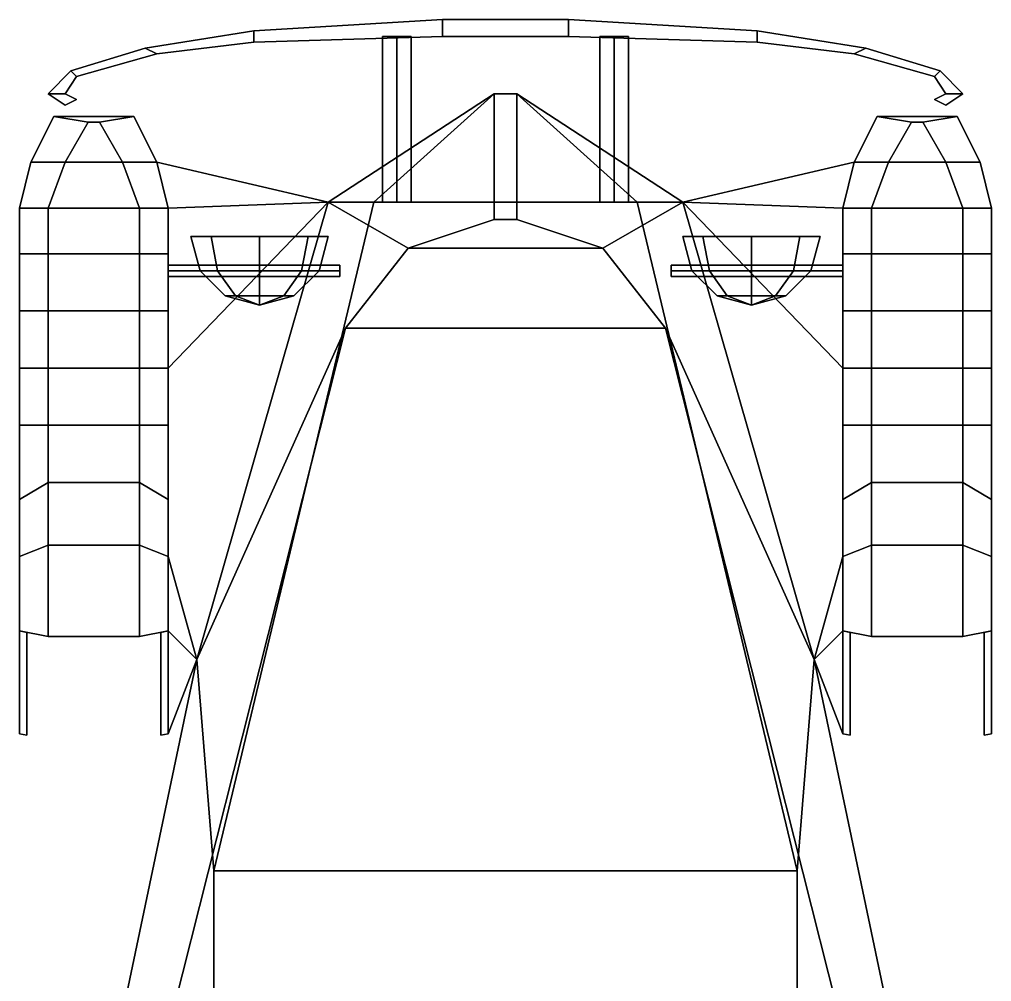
# Model space of a CAD drawing. Extents: x -1.04 to 1.04, y -2.38 to 2.27.
# Drawn here: x -0.85 to 0.85, y 0.587 to 2.27 of the extents above; entities that cross this region are included whole.
import ezdxf

# ---------------------------------------------------------------- set-up
doc = ezdxf.new("R2010")
doc.units = 0
doc.layers.get('0').update_dxf_attribs({"linetype": 'CONTINUOUS'})
doc.layers.add('MUDGUARDS', color=6, linetype='CONTINUOUS')

msp = doc.modelspace()

# ---------------------------------------------------------------- linework, layer by layer
for points in [[(-0.44, 2.25, 0.62), (-0.11, 2.27, 0.62), (-0.11, 2.27, 0.52), (-0.44, 2.25, 0.52)], [(-0.11, 2.27, 0.52), (-0.11, 2.24, 0.52), (-0.44, 2.23, 0.52), (-0.44, 2.25, 0.52)], [(-0.44, 2.23, 0.62), (-0.11, 2.24, 0.62), (-0.11, 2.27, 0.62), (-0.44, 2.25, 0.62)], [(0.11, 2.27, 0.52), (-0.11, 2.27, 0.52), (-0.11, 2.27, 0.62), (0.11, 2.27, 0.62)], [(0.11, 2.24, 0.52), (-0.11, 2.24, 0.52), (-0.11, 2.27, 0.52), (0.11, 2.27, 0.52)], [(-0.11, 2.27, 0.62), (-0.11, 2.24, 0.62), (0.11, 2.24, 0.62), (0.11, 2.27, 0.62)], [(0.44, 2.25, 0.52), (0.11, 2.27, 0.52), (0.11, 2.27, 0.62), (0.44, 2.25, 0.62)], [(0.44, 2.23, 0.52), (0.11, 2.24, 0.52), (0.11, 2.27, 0.52), (0.44, 2.25, 0.52)], [(0.11, 2.27, 0.62), (0.11, 2.24, 0.62), (0.44, 2.23, 0.62), (0.44, 2.25, 0.62)], [(-0.63, 2.22, 0.62), (-0.44, 2.25, 0.62), (-0.44, 2.25, 0.52), (-0.63, 2.22, 0.52)], [(-0.44, 2.25, 0.52), (-0.44, 2.23, 0.52), (-0.61, 2.21, 0.52), (-0.63, 2.22, 0.52)], [(-0.61, 2.21, 0.62), (-0.44, 2.23, 0.62), (-0.44, 2.25, 0.62), (-0.63, 2.22, 0.62)], [(0.63, 2.22, 0.52), (0.44, 2.25, 0.52), (0.44, 2.25, 0.62), (0.63, 2.22, 0.62)], [(0.61, 2.21, 0.52), (0.44, 2.23, 0.52), (0.44, 2.25, 0.52), (0.63, 2.22, 0.52)], [(0.44, 2.25, 0.62), (0.44, 2.23, 0.62), (0.61, 2.21, 0.62), (0.63, 2.22, 0.62)], [(-0.61, 2.21, 0.52), (-0.44, 2.23, 0.52), (-0.44, 2.23, 0.62), (-0.61, 2.21, 0.62)], [(-0.44, 2.23, 0.52), (-0.11, 2.24, 0.52), (-0.11, 2.24, 0.62), (-0.44, 2.23, 0.62)], [(-0.215, 2.24, 0.56), (-0.19, 2.24, 0.535), (-0.19, 1.95, 0.535), (-0.215, 1.95, 0.56)], [(-0.19, 2.24, 0.585), (-0.215, 2.24, 0.56), (-0.215, 1.95, 0.56), (-0.19, 1.95, 0.585)], [(-0.19, 2.24, 0.535), (-0.165, 2.24, 0.56), (-0.165, 1.95, 0.56), (-0.19, 1.95, 0.535)], [(-0.165, 2.24, 0.56), (-0.19, 2.24, 0.585), (-0.19, 1.95, 0.585), (-0.165, 1.95, 0.56)], [(0.11, 2.24, 0.62), (-0.11, 2.24, 0.62), (-0.11, 2.24, 0.52), (0.11, 2.24, 0.52)], [(0.44, 2.23, 0.62), (0.11, 2.24, 0.62), (0.11, 2.24, 0.52), (0.44, 2.23, 0.52)], [(0.165, 2.24, 0.56), (0.19, 2.24, 0.535), (0.19, 1.95, 0.535), (0.165, 1.95, 0.56)], [(0.19, 2.24, 0.585), (0.165, 2.24, 0.56), (0.165, 1.95, 0.56), (0.19, 1.95, 0.585)], [(0.19, 2.24, 0.535), (0.215, 2.24, 0.56), (0.215, 1.95, 0.56), (0.19, 1.95, 0.535)], [(0.215, 2.24, 0.56), (0.19, 2.24, 0.585), (0.19, 1.95, 0.585), (0.215, 1.95, 0.56)], [(0.61, 2.21, 0.62), (0.44, 2.23, 0.62), (0.44, 2.23, 0.52), (0.61, 2.21, 0.52)], [(-0.76, 2.18, 0.62), (-0.63, 2.22, 0.62), (-0.63, 2.22, 0.52), (-0.76, 2.18, 0.52)], [(-0.63, 2.22, 0.52), (-0.61, 2.21, 0.52), (-0.75, 2.17, 0.52), (-0.76, 2.18, 0.52)], [(-0.75, 2.17, 0.62), (-0.61, 2.21, 0.62), (-0.63, 2.22, 0.62), (-0.76, 2.18, 0.62)], [(0.75, 2.17, 0.52), (0.61, 2.21, 0.52), (0.63, 2.22, 0.52), (0.76, 2.18, 0.52)], [(0.63, 2.22, 0.62), (0.61, 2.21, 0.62), (0.75, 2.17, 0.62), (0.76, 2.18, 0.62)], [(0.76, 2.18, 0.52), (0.63, 2.22, 0.52), (0.63, 2.22, 0.62), (0.76, 2.18, 0.62)], [(-0.75, 2.17, 0.52), (-0.61, 2.21, 0.52), (-0.61, 2.21, 0.62), (-0.75, 2.17, 0.62)], [(0.75, 2.17, 0.62), (0.61, 2.21, 0.62), (0.61, 2.21, 0.52), (0.75, 2.17, 0.52)], [(-0.8, 2.14, 0.62), (-0.76, 2.18, 0.62), (-0.76, 2.18, 0.52), (-0.8, 2.14, 0.52)], [(-0.76, 2.18, 0.52), (-0.75, 2.17, 0.52), (-0.77, 2.14, 0.52), (-0.8, 2.14, 0.52)], [(-0.77, 2.14, 0.62), (-0.75, 2.17, 0.62), (-0.76, 2.18, 0.62), (-0.8, 2.14, 0.62)], [(0.77, 2.14, 0.52), (0.75, 2.17, 0.52), (0.76, 2.18, 0.52), (0.8, 2.14, 0.52)], [(0.76, 2.18, 0.62), (0.75, 2.17, 0.62), (0.77, 2.14, 0.62), (0.8, 2.14, 0.62)], [(0.8, 2.14, 0.52), (0.76, 2.18, 0.52), (0.76, 2.18, 0.62), (0.8, 2.14, 0.62)], [(-0.77, 2.14, 0.52), (-0.75, 2.17, 0.52), (-0.75, 2.17, 0.62), (-0.77, 2.14, 0.62)], [(0.77, 2.14, 0.62), (0.75, 2.17, 0.62), (0.75, 2.17, 0.52), (0.77, 2.14, 0.52)], [(-0.77, 2.12, 0.62), (-0.8, 2.14, 0.62), (-0.8, 2.14, 0.52), (-0.77, 2.12, 0.52)], [(-0.8, 2.14, 0.52), (-0.77, 2.14, 0.52), (-0.75, 2.13, 0.52), (-0.77, 2.12, 0.52)], [(-0.75, 2.13, 0.62), (-0.77, 2.14, 0.62), (-0.8, 2.14, 0.62), (-0.77, 2.12, 0.62)], [(-0.75, 2.13, 0.52), (-0.77, 2.14, 0.52), (-0.77, 2.14, 0.62), (-0.75, 2.13, 0.62)], [(-0.77, 2.12, 0.52), (-0.75, 2.13, 0.52), (-0.75, 2.13, 0.62), (-0.77, 2.12, 0.62)], [(-0.02, 1.92, 1.31), (-0.02, 2.14, 0.65), (-0.31, 1.95, 0.65), (-0.17, 1.87, 1.33)], [(-0.02, 2.14, 0.65), (-0.23, 1.95, 0.42), (-0.23, 1.95, 0.42), (-0.31, 1.95, 0.65)], [(0.02, 2.14, 0.65), (0.23, 1.95, 0.42), (-0.23, 1.95, 0.42), (-0.02, 2.14, 0.65)], [(0.02, 1.92, 1.31), (0.02, 2.14, 0.65), (-0.02, 2.14, 0.65), (-0.02, 1.92, 1.31)], [(0.31, 1.95, 0.65), (0.02, 2.14, 0.65), (0.02, 1.92, 1.31), (0.17, 1.87, 1.33)], [(0.23, 1.95, 0.42), (0.23, 1.95, 0.42), (0.02, 2.14, 0.65), (0.31, 1.95, 0.65)], [(0.75, 2.13, 0.62), (0.77, 2.14, 0.62), (0.77, 2.14, 0.52), (0.75, 2.13, 0.52)], [(0.75, 2.13, 0.52), (0.77, 2.14, 0.52), (0.8, 2.14, 0.52), (0.77, 2.12, 0.52)], [(0.8, 2.14, 0.62), (0.77, 2.14, 0.62), (0.75, 2.13, 0.62), (0.77, 2.12, 0.62)], [(0.77, 2.12, 0.62), (0.75, 2.13, 0.62), (0.75, 2.13, 0.52), (0.77, 2.12, 0.52)], [(0.77, 2.12, 0.52), (0.8, 2.14, 0.52), (0.8, 2.14, 0.62), (0.77, 2.12, 0.62)], [(-0.17, 1.87, 1.33), (-0.31, 1.95, 0.65), (-0.54, 1.15, 0.65), (-0.28, 1.73, 1.34)], [(-0.23, 1.95, 0.42), (-0.51, 0.78, 0.42), (-0.54, 1.15, 0.65), (-0.31, 1.95, 0.65)], [(0.23, 1.95, 0.42), (0.51, 0.78, 0.42), (-0.51, 0.78, 0.42), (-0.23, 1.95, 0.42)], [(0.54, 1.15, 0.65), (0.31, 1.95, 0.65), (0.17, 1.87, 1.33), (0.28, 1.73, 1.34)], [(0.31, 1.95, 0.65), (0.54, 1.15, 0.65), (0.51, 0.78, 0.42), (0.23, 1.95, 0.42)], [(0.17, 1.87, 1.33), (0.02, 1.92, 1.31), (-0.02, 1.92, 1.31), (-0.17, 1.87, 1.33)], [(-0.3451, 1.89, 1.1949), (-0.31, 1.89, 1.11), (-0.5149, 1.89, 1.0251), (-0.55, 1.89, 1.11)], [(-0.43, 1.89, 1.23), (-0.3451, 1.89, 1.1949), (-0.55, 1.89, 1.11), (-0.5149, 1.89, 1.1949)], [(-0.5035, 1.83, 1.1835), (-0.5149, 1.89, 1.1949), (-0.55, 1.89, 1.11), (-0.5339, 1.83, 1.11)], [(-0.5339, 1.83, 1.11), (-0.55, 1.89, 1.11), (-0.5149, 1.89, 1.0251), (-0.5035, 1.83, 1.0365)], [(-0.31, 1.89, 1.11), (-0.3451, 1.89, 1.0251), (-0.43, 1.89, 0.99), (-0.5149, 1.89, 1.0251)], [(-0.5035, 1.83, 1.0365), (-0.5149, 1.89, 1.0251), (-0.43, 1.89, 0.99), (-0.43, 1.83, 1.0061)], [(-0.43, 1.83, 1.2139), (-0.43, 1.89, 1.23), (-0.5149, 1.89, 1.1949), (-0.5035, 1.83, 1.1835)], [(-0.43, 1.83, 1.0061), (-0.43, 1.89, 0.99), (-0.3451, 1.89, 1.0251), (-0.3565, 1.83, 1.0365)], [(-0.3565, 1.83, 1.1835), (-0.3451, 1.89, 1.1949), (-0.43, 1.89, 1.23), (-0.43, 1.83, 1.2139)], [(-0.3261, 1.83, 1.11), (-0.31, 1.89, 1.11), (-0.3451, 1.89, 1.1949), (-0.3565, 1.83, 1.1835)], [(-0.3565, 1.83, 1.0365), (-0.3451, 1.89, 1.0251), (-0.31, 1.89, 1.11), (-0.3261, 1.83, 1.11)], [(0.3261, 1.83, 1.11), (0.31, 1.89, 1.11), (0.3451, 1.89, 1.0251), (0.3565, 1.83, 1.0365)], [(0.3565, 1.83, 1.1835), (0.3451, 1.89, 1.1949), (0.31, 1.89, 1.11), (0.3261, 1.83, 1.11)], [(0.43, 1.89, 1.23), (0.5149, 1.89, 1.1949), (0.31, 1.89, 1.11), (0.3451, 1.89, 1.1949)], [(0.5149, 1.89, 1.1949), (0.55, 1.89, 1.11), (0.3451, 1.89, 1.0251), (0.31, 1.89, 1.11)], [(0.3565, 1.83, 1.0365), (0.3451, 1.89, 1.0251), (0.43, 1.89, 0.99), (0.43, 1.83, 1.0061)], [(0.43, 1.83, 1.2139), (0.43, 1.89, 1.23), (0.3451, 1.89, 1.1949), (0.3565, 1.83, 1.1835)], [(0.55, 1.89, 1.11), (0.5149, 1.89, 1.0251), (0.43, 1.89, 0.99), (0.3451, 1.89, 1.0251)], [(0.43, 1.83, 1.0061), (0.43, 1.89, 0.99), (0.5149, 1.89, 1.0251), (0.5035, 1.83, 1.0365)], [(0.5035, 1.83, 1.1835), (0.5149, 1.89, 1.1949), (0.43, 1.89, 1.23), (0.43, 1.83, 1.2139)], [(0.5035, 1.83, 1.0365), (0.5149, 1.89, 1.0251), (0.55, 1.89, 1.11), (0.5339, 1.83, 1.11)], [(0.5339, 1.83, 1.11), (0.55, 1.89, 1.11), (0.5149, 1.89, 1.1949), (0.5035, 1.83, 1.1835)], [(0.28, 1.73, 1.34), (0.17, 1.87, 1.33), (-0.17, 1.87, 1.33), (-0.28, 1.73, 1.34)], [(-0.59, 1.84, 0.91), (-0.59, 1.83, 0.92), (-0.43, 1.83, 1.02), (-0.43, 1.84, 1.01)], [(-0.59, 1.83, 0.9), (-0.59, 1.84, 0.91), (-0.43, 1.84, 1.01), (-0.43, 1.83, 1)], [(-0.29, 1.83, 1.02), (-0.29, 1.84, 1.01), (-0.43, 1.84, 1.01), (-0.43, 1.83, 1.02)], [(-0.29, 1.84, 1.01), (-0.29, 1.83, 1), (-0.43, 1.83, 1), (-0.43, 1.84, 1.01)], [(0.43, 1.83, 1.02), (0.43, 1.84, 1.01), (0.29, 1.84, 1.01), (0.29, 1.83, 1.02)], [(0.43, 1.84, 1.01), (0.43, 1.83, 1), (0.29, 1.83, 1), (0.29, 1.84, 1.01)], [(0.59, 1.83, 0.92), (0.59, 1.84, 0.91), (0.43, 1.84, 1.01), (0.43, 1.83, 1.02)], [(0.59, 1.84, 0.91), (0.59, 1.83, 0.9), (0.43, 1.83, 1), (0.43, 1.84, 1.01)], [(-0.59, 1.83, 0.92), (-0.59, 1.82, 0.91), (-0.43, 1.82, 1.01), (-0.43, 1.83, 1.02)], [(-0.59, 1.82, 0.91), (-0.59, 1.83, 0.9), (-0.43, 1.83, 1), (-0.43, 1.82, 1.01)], [(-0.4724, 1.7861, 1.1524), (-0.5035, 1.83, 1.1835), (-0.5339, 1.83, 1.11), (-0.49, 1.7861, 1.11)], [(-0.49, 1.7861, 1.11), (-0.5339, 1.83, 1.11), (-0.5035, 1.83, 1.0365), (-0.4724, 1.7861, 1.0676)], [(-0.4724, 1.7861, 1.0676), (-0.5035, 1.83, 1.0365), (-0.43, 1.83, 1.0061), (-0.43, 1.7861, 1.05)], [(-0.43, 1.7861, 1.17), (-0.43, 1.83, 1.2139), (-0.5035, 1.83, 1.1835), (-0.4724, 1.7861, 1.1524)], [(-0.43, 1.7861, 1.05), (-0.43, 1.83, 1.0061), (-0.3565, 1.83, 1.0365), (-0.3876, 1.7861, 1.0676)], [(-0.3876, 1.7861, 1.1524), (-0.3565, 1.83, 1.1835), (-0.43, 1.83, 1.2139), (-0.43, 1.7861, 1.17)], [(-0.29, 1.82, 1.01), (-0.29, 1.83, 1.02), (-0.43, 1.83, 1.02), (-0.43, 1.82, 1.01)], [(-0.29, 1.83, 1), (-0.29, 1.82, 1.01), (-0.43, 1.82, 1.01), (-0.43, 1.83, 1)], [(-0.37, 1.7861, 1.11), (-0.3261, 1.83, 1.11), (-0.3565, 1.83, 1.1835), (-0.3876, 1.7861, 1.1524)], [(-0.3876, 1.7861, 1.0676), (-0.3565, 1.83, 1.0365), (-0.3261, 1.83, 1.11), (-0.37, 1.7861, 1.11)], [(0.43, 1.82, 1.01), (0.43, 1.83, 1.02), (0.29, 1.83, 1.02), (0.29, 1.82, 1.01)], [(0.43, 1.83, 1), (0.43, 1.82, 1.01), (0.29, 1.82, 1.01), (0.29, 1.83, 1)], [(0.37, 1.7861, 1.11), (0.3261, 1.83, 1.11), (0.3565, 1.83, 1.0365), (0.3876, 1.7861, 1.0676)], [(0.3876, 1.7861, 1.1524), (0.3565, 1.83, 1.1835), (0.3261, 1.83, 1.11), (0.37, 1.7861, 1.11)], [(0.3876, 1.7861, 1.0676), (0.3565, 1.83, 1.0365), (0.43, 1.83, 1.0061), (0.43, 1.7861, 1.05)], [(0.43, 1.7861, 1.17), (0.43, 1.83, 1.2139), (0.3565, 1.83, 1.1835), (0.3876, 1.7861, 1.1524)], [(0.43, 1.7861, 1.05), (0.43, 1.83, 1.0061), (0.5035, 1.83, 1.0365), (0.4724, 1.7861, 1.0676)], [(0.4724, 1.7861, 1.1524), (0.5035, 1.83, 1.1835), (0.43, 1.83, 1.2139), (0.43, 1.7861, 1.17)], [(0.59, 1.82, 0.91), (0.59, 1.83, 0.92), (0.43, 1.83, 1.02), (0.43, 1.82, 1.01)], [(0.59, 1.83, 0.9), (0.59, 1.82, 0.91), (0.43, 1.82, 1.01), (0.43, 1.83, 1)], [(0.4724, 1.7861, 1.0676), (0.5035, 1.83, 1.0365), (0.5339, 1.83, 1.11), (0.49, 1.7861, 1.11)], [(0.49, 1.7861, 1.11), (0.5339, 1.83, 1.11), (0.5035, 1.83, 1.1835), (0.4724, 1.7861, 1.1524)], [(-0.43, 1.77, 1.11), (-0.4724, 1.7861, 1.1524), (-0.49, 1.7861, 1.11), (-0.43, 1.77, 1.11)], [(-0.43, 1.77, 1.11), (-0.49, 1.7861, 1.11), (-0.4724, 1.7861, 1.0676), (-0.43, 1.77, 1.11)], [(-0.43, 1.77, 1.11), (-0.43, 1.7861, 1.17), (-0.4724, 1.7861, 1.1524), (-0.43, 1.77, 1.11)], [(-0.43, 1.77, 1.11), (-0.4724, 1.7861, 1.0676), (-0.43, 1.7861, 1.05), (-0.43, 1.77, 1.11)], [(-0.43, 1.77, 1.11), (-0.3876, 1.7861, 1.1524), (-0.43, 1.7861, 1.17), (-0.43, 1.77, 1.11)], [(-0.43, 1.77, 1.11), (-0.37, 1.7861, 1.11), (-0.3876, 1.7861, 1.1524), (-0.43, 1.77, 1.11)], [(-0.43, 1.77, 1.11), (-0.3876, 1.7861, 1.0676), (-0.37, 1.7861, 1.11), (-0.43, 1.77, 1.11)], [(-0.43, 1.77, 1.11), (-0.43, 1.7861, 1.05), (-0.3876, 1.7861, 1.0676), (-0.43, 1.77, 1.11)], [(0.43, 1.77, 1.11), (0.37, 1.7861, 1.11), (0.3876, 1.7861, 1.0676), (0.43, 1.77, 1.11)], [(0.43, 1.77, 1.11), (0.3876, 1.7861, 1.1524), (0.37, 1.7861, 1.11), (0.43, 1.77, 1.11)], [(0.43, 1.77, 1.11), (0.3876, 1.7861, 1.0676), (0.43, 1.7861, 1.05), (0.43, 1.77, 1.11)], [(0.43, 1.77, 1.11), (0.43, 1.7861, 1.17), (0.3876, 1.7861, 1.1524), (0.43, 1.77, 1.11)], [(0.43, 1.77, 1.11), (0.43, 1.7861, 1.05), (0.4724, 1.7861, 1.0676), (0.43, 1.77, 1.11)], [(0.43, 1.77, 1.11), (0.4724, 1.7861, 1.0676), (0.49, 1.7861, 1.11), (0.43, 1.77, 1.11)], [(0.43, 1.77, 1.11), (0.49, 1.7861, 1.11), (0.4724, 1.7861, 1.1524), (0.43, 1.77, 1.11)], [(0.43, 1.77, 1.11), (0.4724, 1.7861, 1.1524), (0.43, 1.7861, 1.17), (0.43, 1.77, 1.11)], [(-0.28, 1.73, 1.34), (-0.54, 1.15, 0.65), (-0.67, 0.53, 0.82), (-0.58, 0.54, 1.42)], [(0.58, 0.54, 1.42), (0.28, 1.73, 1.34), (-0.28, 1.73, 1.34), (-0.58, 0.54, 1.42)], [(0.67, 0.53, 0.82), (0.54, 1.15, 0.65), (0.28, 1.73, 1.34), (0.58, 0.54, 1.42)], [(-0.51, 0.78, 0.42), (-0.51, 0.28, 0.42), (-0.67, 0.53, 0.82), (-0.54, 1.15, 0.65)], [(0.54, 1.15, 0.65), (0.67, 0.53, 0.82), (0.51, 0.28, 0.42), (0.51, 0.78, 0.42)], [(0.51, 0.78, 0.42), (0.51, 0.28, 0.42), (-0.51, 0.28, 0.42), (-0.51, 0.78, 0.42)]]:
    msp.add_3dface(points)
at = {"layer": 'MUDGUARDS'}
for points in [[(-0.73, 2.09, 0.89), (-0.77, 2.02, 0.94), (-0.83, 2.02, 0.86), (-0.79, 2.1, 0.86)], [(-0.79, 2.1, 0.86), (-0.83, 2.02, 0.86), (-0.77, 2.02, 0.94), (-0.73, 2.09, 0.89)], [(-0.79, 2.1, 0.86), (-0.73, 2.09, 0.89), (-0.71, 2.09, 0.89), (-0.65, 2.1, 0.86)], [(-0.65, 2.1, 0.86), (-0.71, 2.09, 0.89), (-0.73, 2.09, 0.89), (-0.79, 2.1, 0.86)], [(-0.65, 2.1, 0.86), (-0.61, 2.02, 0.86), (-0.67, 2.02, 0.94), (-0.71, 2.09, 0.89)], [(-0.71, 2.09, 0.89), (-0.67, 2.02, 0.94), (-0.61, 2.02, 0.86), (-0.65, 2.1, 0.86)], [(0.71, 2.09, 0.89), (0.67, 2.02, 0.94), (0.61, 2.02, 0.86), (0.65, 2.1, 0.86)], [(0.65, 2.1, 0.86), (0.61, 2.02, 0.86), (0.67, 2.02, 0.94), (0.71, 2.09, 0.89)], [(0.65, 2.1, 0.86), (0.71, 2.09, 0.89), (0.73, 2.09, 0.89), (0.79, 2.1, 0.86)], [(0.79, 2.1, 0.86), (0.73, 2.09, 0.89), (0.71, 2.09, 0.89), (0.65, 2.1, 0.86)], [(0.79, 2.1, 0.86), (0.83, 2.02, 0.86), (0.77, 2.02, 0.94), (0.73, 2.09, 0.89)], [(0.73, 2.09, 0.89), (0.77, 2.02, 0.94), (0.83, 2.02, 0.86), (0.79, 2.1, 0.86)], [(-0.71, 2.09, 0.89), (-0.67, 2.02, 0.94), (-0.77, 2.02, 0.94), (-0.73, 2.09, 0.89)], [(-0.73, 2.09, 0.89), (-0.77, 2.02, 0.94), (-0.67, 2.02, 0.94), (-0.71, 2.09, 0.89)], [(0.73, 2.09, 0.89), (0.77, 2.02, 0.94), (0.67, 2.02, 0.94), (0.71, 2.09, 0.89)], [(0.71, 2.09, 0.89), (0.67, 2.02, 0.94), (0.77, 2.02, 0.94), (0.73, 2.09, 0.89)], [(-0.83, 2.02, 0.86), (-0.85, 1.94, 0.89), (-0.8, 1.94, 0.98), (-0.77, 2.02, 0.94)], [(-0.77, 2.02, 0.94), (-0.8, 1.94, 0.98), (-0.85, 1.94, 0.89), (-0.83, 2.02, 0.86)], [(-0.67, 2.02, 0.94), (-0.64, 1.94, 0.98), (-0.8, 1.94, 0.98), (-0.77, 2.02, 0.94)], [(-0.77, 2.02, 0.94), (-0.8, 1.94, 0.98), (-0.64, 1.94, 0.98), (-0.67, 2.02, 0.94)], [(-0.67, 2.02, 0.94), (-0.64, 1.94, 0.98), (-0.59, 1.94, 0.89), (-0.61, 2.02, 0.86)], [(-0.61, 2.02, 0.86), (-0.59, 1.94, 0.89), (-0.64, 1.94, 0.98), (-0.67, 2.02, 0.94)], [(-0.31, 1.95, 0.65), (-0.31, 1.95, 0.65), (-0.59, 1.94, 0.89), (-0.61, 2.02, 0.86)], [(-0.61, 2.02, 0.86), (-0.59, 1.94, 0.89), (-0.31, 1.95, 0.65)], [(0.61, 2.02, 0.86), (0.59, 1.94, 0.89), (0.31, 1.95, 0.65)], [(0.31, 1.95, 0.65), (0.31, 1.95, 0.65), (0.59, 1.94, 0.89), (0.61, 2.02, 0.86)], [(0.61, 2.02, 0.86), (0.59, 1.94, 0.89), (0.64, 1.94, 0.98), (0.67, 2.02, 0.94)], [(0.67, 2.02, 0.94), (0.64, 1.94, 0.98), (0.59, 1.94, 0.89), (0.61, 2.02, 0.86)], [(0.67, 2.02, 0.94), (0.64, 1.94, 0.98), (0.8, 1.94, 0.98), (0.77, 2.02, 0.94)], [(0.77, 2.02, 0.94), (0.8, 1.94, 0.98), (0.64, 1.94, 0.98), (0.67, 2.02, 0.94)], [(0.77, 2.02, 0.94), (0.8, 1.94, 0.98), (0.85, 1.94, 0.89), (0.83, 2.02, 0.86)], [(0.83, 2.02, 0.86), (0.85, 1.94, 0.89), (0.8, 1.94, 0.98), (0.77, 2.02, 0.94)], [(-0.8, 1.94, 0.98), (-0.8, 1.86, 1), (-0.85, 1.86, 0.91), (-0.85, 1.94, 0.89)], [(-0.85, 1.94, 0.89), (-0.85, 1.86, 0.91), (-0.8, 1.86, 1), (-0.8, 1.94, 0.98)], [(-0.8, 1.94, 0.98), (-0.8, 1.86, 1), (-0.64, 1.86, 1), (-0.64, 1.94, 0.98)], [(-0.64, 1.94, 0.98), (-0.64, 1.86, 1), (-0.8, 1.86, 1), (-0.8, 1.94, 0.98)], [(-0.59, 1.94, 0.89), (-0.59, 1.86, 0.91), (-0.64, 1.86, 1), (-0.64, 1.94, 0.98)], [(-0.64, 1.94, 0.98), (-0.64, 1.86, 1), (-0.59, 1.86, 0.91), (-0.59, 1.94, 0.89)], [(-0.59, 1.66, 0.92), (-0.59, 1.33, 0.77), (-0.54, 1.15, 0.65), (-0.31, 1.95, 0.65)], [(-0.31, 1.95, 0.65), (-0.54, 1.15, 0.65), (-0.59, 1.33, 0.77), (-0.59, 1.66, 0.92)], [(-0.31, 1.95, 0.65), (-0.31, 1.95, 0.65), (-0.59, 1.66, 0.92), (-0.59, 1.94, 0.89)], [(-0.59, 1.94, 0.89), (-0.59, 1.66, 0.92), (-0.31, 1.95, 0.65)], [(-0.59, 1.86, 0.91), (-0.59, 1.76, 0.92), (-0.59, 1.66, 0.92), (-0.59, 1.94, 0.89)], [(-0.59, 1.94, 0.89), (-0.59, 1.66, 0.92), (-0.59, 1.76, 0.92), (-0.59, 1.86, 0.91)], [(0.59, 1.94, 0.89), (0.59, 1.66, 0.92), (0.31, 1.95, 0.65)], [(0.31, 1.95, 0.65), (0.31, 1.95, 0.65), (0.59, 1.66, 0.92), (0.59, 1.94, 0.89)], [(0.31, 1.95, 0.65), (0.54, 1.15, 0.65), (0.59, 1.33, 0.77), (0.59, 1.66, 0.92)], [(0.59, 1.66, 0.92), (0.59, 1.33, 0.77), (0.54, 1.15, 0.65), (0.31, 1.95, 0.65)], [(0.64, 1.94, 0.98), (0.64, 1.86, 1), (0.59, 1.86, 0.91), (0.59, 1.94, 0.89)], [(0.59, 1.94, 0.89), (0.59, 1.86, 0.91), (0.64, 1.86, 1), (0.64, 1.94, 0.98)], [(0.59, 1.94, 0.89), (0.59, 1.66, 0.92), (0.59, 1.76, 0.92), (0.59, 1.86, 0.91)], [(0.59, 1.86, 0.91), (0.59, 1.76, 0.92), (0.59, 1.66, 0.92), (0.59, 1.94, 0.89)], [(0.8, 1.94, 0.98), (0.8, 1.86, 1), (0.64, 1.86, 1), (0.64, 1.94, 0.98)], [(0.64, 1.94, 0.98), (0.64, 1.86, 1), (0.8, 1.86, 1), (0.8, 1.94, 0.98)], [(0.85, 1.94, 0.89), (0.85, 1.86, 0.91), (0.8, 1.86, 1), (0.8, 1.94, 0.98)], [(0.8, 1.94, 0.98), (0.8, 1.86, 1), (0.85, 1.86, 0.91), (0.85, 1.94, 0.89)], [(-0.8, 1.86, 1), (-0.8, 1.76, 1.02), (-0.85, 1.76, 0.92), (-0.85, 1.86, 0.91)], [(-0.85, 1.86, 0.91), (-0.85, 1.76, 0.92), (-0.8, 1.76, 1.02), (-0.8, 1.86, 1)], [(-0.64, 1.86, 1), (-0.64, 1.76, 1.02), (-0.8, 1.76, 1.02), (-0.8, 1.86, 1)], [(-0.8, 1.86, 1), (-0.8, 1.76, 1.02), (-0.64, 1.76, 1.02), (-0.64, 1.86, 1)], [(-0.59, 1.86, 0.91), (-0.59, 1.76, 0.92), (-0.64, 1.76, 1.02), (-0.64, 1.86, 1)], [(-0.64, 1.86, 1), (-0.64, 1.76, 1.02), (-0.59, 1.76, 0.92), (-0.59, 1.86, 0.91)], [(0.64, 1.86, 1), (0.64, 1.76, 1.02), (0.59, 1.76, 0.92), (0.59, 1.86, 0.91)], [(0.59, 1.86, 0.91), (0.59, 1.76, 0.92), (0.64, 1.76, 1.02), (0.64, 1.86, 1)], [(0.64, 1.86, 1), (0.64, 1.76, 1.02), (0.8, 1.76, 1.02), (0.8, 1.86, 1)], [(0.8, 1.86, 1), (0.8, 1.76, 1.02), (0.64, 1.76, 1.02), (0.64, 1.86, 1)], [(0.8, 1.86, 1), (0.8, 1.76, 1.02), (0.85, 1.76, 0.92), (0.85, 1.86, 0.91)], [(0.85, 1.86, 0.91), (0.85, 1.76, 0.92), (0.8, 1.76, 1.02), (0.8, 1.86, 1)], [(-0.8, 1.76, 1.02), (-0.8, 1.66, 1.02), (-0.85, 1.66, 0.92), (-0.85, 1.76, 0.92)], [(-0.85, 1.76, 0.92), (-0.85, 1.66, 0.92), (-0.8, 1.66, 1.02), (-0.8, 1.76, 1.02)], [(-0.64, 1.76, 1.02), (-0.64, 1.66, 1.02), (-0.8, 1.66, 1.02), (-0.8, 1.76, 1.02)], [(-0.8, 1.76, 1.02), (-0.8, 1.66, 1.02), (-0.64, 1.66, 1.02), (-0.64, 1.76, 1.02)], [(-0.59, 1.76, 0.92), (-0.59, 1.66, 0.92), (-0.64, 1.66, 1.02), (-0.64, 1.76, 1.02)], [(-0.64, 1.76, 1.02), (-0.64, 1.66, 1.02), (-0.59, 1.66, 0.92), (-0.59, 1.76, 0.92)], [(0.64, 1.76, 1.02), (0.64, 1.66, 1.02), (0.59, 1.66, 0.92), (0.59, 1.76, 0.92)], [(0.59, 1.76, 0.92), (0.59, 1.66, 0.92), (0.64, 1.66, 1.02), (0.64, 1.76, 1.02)], [(0.64, 1.76, 1.02), (0.64, 1.66, 1.02), (0.8, 1.66, 1.02), (0.8, 1.76, 1.02)], [(0.8, 1.76, 1.02), (0.8, 1.66, 1.02), (0.64, 1.66, 1.02), (0.64, 1.76, 1.02)], [(0.8, 1.76, 1.02), (0.8, 1.66, 1.02), (0.85, 1.66, 0.92), (0.85, 1.76, 0.92)], [(0.85, 1.76, 0.92), (0.85, 1.66, 0.92), (0.8, 1.66, 1.02), (0.8, 1.76, 1.02)], [(-0.85, 1.66, 0.92), (-0.85, 1.56, 0.89), (-0.8, 1.56, 1), (-0.8, 1.66, 1.02)], [(-0.8, 1.66, 1.02), (-0.8, 1.56, 1), (-0.85, 1.56, 0.89), (-0.85, 1.66, 0.92)], [(-0.64, 1.66, 1.02), (-0.64, 1.56, 1), (-0.8, 1.56, 1), (-0.8, 1.66, 1.02)], [(-0.8, 1.66, 1.02), (-0.8, 1.56, 1), (-0.64, 1.56, 1), (-0.64, 1.66, 1.02)], [(-0.64, 1.66, 1.02), (-0.64, 1.56, 1), (-0.59, 1.56, 0.89), (-0.59, 1.66, 0.92)], [(-0.59, 1.66, 0.92), (-0.59, 1.56, 0.89), (-0.64, 1.56, 1), (-0.64, 1.66, 1.02)], [(-0.59, 1.66, 0.92), (-0.59, 1.33, 0.77), (-0.59, 1.43, 0.84), (-0.59, 1.56, 0.89)], [(-0.59, 1.56, 0.89), (-0.59, 1.43, 0.84), (-0.59, 1.33, 0.77), (-0.59, 1.66, 0.92)], [(0.59, 1.66, 0.92), (0.59, 1.56, 0.89), (0.64, 1.56, 1), (0.64, 1.66, 1.02)], [(0.64, 1.66, 1.02), (0.64, 1.56, 1), (0.59, 1.56, 0.89), (0.59, 1.66, 0.92)], [(0.59, 1.56, 0.89), (0.59, 1.43, 0.84), (0.59, 1.33, 0.77), (0.59, 1.66, 0.92)], [(0.59, 1.66, 0.92), (0.59, 1.33, 0.77), (0.59, 1.43, 0.84), (0.59, 1.56, 0.89)], [(0.64, 1.66, 1.02), (0.64, 1.56, 1), (0.8, 1.56, 1), (0.8, 1.66, 1.02)], [(0.8, 1.66, 1.02), (0.8, 1.56, 1), (0.64, 1.56, 1), (0.64, 1.66, 1.02)], [(0.85, 1.66, 0.92), (0.85, 1.56, 0.89), (0.8, 1.56, 1), (0.8, 1.66, 1.02)], [(0.8, 1.66, 1.02), (0.8, 1.56, 1), (0.85, 1.56, 0.89), (0.85, 1.66, 0.92)], [(-0.85, 1.56, 0.89), (-0.85, 1.43, 0.84), (-0.8, 1.46, 0.96), (-0.8, 1.56, 1)], [(-0.8, 1.56, 1), (-0.8, 1.46, 0.96), (-0.85, 1.43, 0.84), (-0.85, 1.56, 0.89)], [(-0.8, 1.56, 1), (-0.8, 1.46, 0.96), (-0.64, 1.46, 0.96), (-0.64, 1.56, 1)], [(-0.64, 1.56, 1), (-0.64, 1.46, 0.96), (-0.8, 1.46, 0.96), (-0.8, 1.56, 1)], [(-0.64, 1.56, 1), (-0.64, 1.46, 0.96), (-0.59, 1.43, 0.84), (-0.59, 1.56, 0.89)], [(-0.59, 1.56, 0.89), (-0.59, 1.43, 0.84), (-0.64, 1.46, 0.96), (-0.64, 1.56, 1)], [(0.59, 1.56, 0.89), (0.59, 1.43, 0.84), (0.64, 1.46, 0.96), (0.64, 1.56, 1)], [(0.64, 1.56, 1), (0.64, 1.46, 0.96), (0.59, 1.43, 0.84), (0.59, 1.56, 0.89)], [(0.8, 1.56, 1), (0.8, 1.46, 0.96), (0.64, 1.46, 0.96), (0.64, 1.56, 1)], [(0.64, 1.56, 1), (0.64, 1.46, 0.96), (0.8, 1.46, 0.96), (0.8, 1.56, 1)], [(0.8, 1.56, 1), (0.8, 1.46, 0.96), (0.85, 1.43, 0.84), (0.85, 1.56, 0.89)], [(0.85, 1.56, 0.89), (0.85, 1.43, 0.84), (0.8, 1.46, 0.96), (0.8, 1.56, 1)], [(-0.85, 1.43, 0.84), (-0.85, 1.33, 0.77), (-0.8, 1.35, 0.89), (-0.8, 1.46, 0.96)], [(-0.8, 1.46, 0.96), (-0.8, 1.35, 0.89), (-0.85, 1.33, 0.77), (-0.85, 1.43, 0.84)], [(-0.8, 1.46, 0.96), (-0.8, 1.35, 0.89), (-0.64, 1.35, 0.89), (-0.64, 1.46, 0.96)], [(-0.64, 1.46, 0.96), (-0.64, 1.35, 0.89), (-0.8, 1.35, 0.89), (-0.8, 1.46, 0.96)], [(-0.64, 1.46, 0.96), (-0.64, 1.35, 0.89), (-0.59, 1.33, 0.77), (-0.59, 1.43, 0.84)], [(-0.59, 1.43, 0.84), (-0.59, 1.33, 0.77), (-0.64, 1.35, 0.89), (-0.64, 1.46, 0.96)], [(0.59, 1.43, 0.84), (0.59, 1.33, 0.77), (0.64, 1.35, 0.89), (0.64, 1.46, 0.96)], [(0.64, 1.46, 0.96), (0.64, 1.35, 0.89), (0.59, 1.33, 0.77), (0.59, 1.43, 0.84)], [(0.8, 1.46, 0.96), (0.8, 1.35, 0.89), (0.64, 1.35, 0.89), (0.64, 1.46, 0.96)], [(0.64, 1.46, 0.96), (0.64, 1.35, 0.89), (0.8, 1.35, 0.89), (0.8, 1.46, 0.96)], [(0.85, 1.43, 0.84), (0.85, 1.33, 0.77), (0.8, 1.35, 0.89), (0.8, 1.46, 0.96)], [(0.8, 1.46, 0.96), (0.8, 1.35, 0.89), (0.85, 1.33, 0.77), (0.85, 1.43, 0.84)], [(-0.85, 1.33, 0.77), (-0.85, 1.2, 0.68), (-0.8, 1.19, 0.77), (-0.8, 1.35, 0.89)], [(-0.8, 1.35, 0.89), (-0.8, 1.19, 0.77), (-0.85, 1.2, 0.68), (-0.85, 1.33, 0.77)], [(-0.64, 1.35, 0.89), (-0.64, 1.19, 0.77), (-0.8, 1.19, 0.77), (-0.8, 1.35, 0.89)], [(-0.8, 1.35, 0.89), (-0.8, 1.19, 0.77), (-0.64, 1.19, 0.77), (-0.64, 1.35, 0.89)], [(-0.64, 1.35, 0.89), (-0.64, 1.19, 0.77), (-0.59, 1.2, 0.68), (-0.59, 1.33, 0.77)], [(-0.59, 1.33, 0.77), (-0.59, 1.2, 0.68), (-0.64, 1.19, 0.77), (-0.64, 1.35, 0.89)], [(0.59, 1.33, 0.77), (0.59, 1.2, 0.68), (0.64, 1.19, 0.77), (0.64, 1.35, 0.89)], [(0.64, 1.35, 0.89), (0.64, 1.19, 0.77), (0.59, 1.2, 0.68), (0.59, 1.33, 0.77)], [(0.64, 1.35, 0.89), (0.64, 1.19, 0.77), (0.8, 1.19, 0.77), (0.8, 1.35, 0.89)], [(0.8, 1.35, 0.89), (0.8, 1.19, 0.77), (0.64, 1.19, 0.77), (0.64, 1.35, 0.89)], [(0.8, 1.35, 0.89), (0.8, 1.19, 0.77), (0.85, 1.2, 0.68), (0.85, 1.33, 0.77)], [(0.85, 1.33, 0.77), (0.85, 1.2, 0.68), (0.8, 1.19, 0.77), (0.8, 1.35, 0.89)], [(-0.54, 1.15, 0.65), (-0.54, 1.15, 0.65), (-0.59, 1.2, 0.68), (-0.59, 1.33, 0.77)], [(-0.59, 1.33, 0.77), (-0.59, 1.2, 0.68), (-0.54, 1.15, 0.65)], [(0.59, 1.33, 0.77), (0.59, 1.2, 0.68), (0.54, 1.15, 0.65)], [(0.54, 1.15, 0.65), (0.54, 1.15, 0.65), (0.59, 1.2, 0.68), (0.59, 1.33, 0.77)], [(-0.8371, 1.1974, 0.7033), (-0.8371, 1.0174, 0.5833), (-0.85, 1.02, 0.56), (-0.85, 1.2, 0.68)], [(-0.85, 1.2, 0.68), (-0.85, 1.02, 0.56), (-0.8371, 1.0174, 0.5833), (-0.8371, 1.1974, 0.7033)], [(-0.59, 1.2, 0.68), (-0.59, 1.02, 0.56), (-0.6029, 1.0174, 0.5833), (-0.6029, 1.1974, 0.7033)], [(-0.6029, 1.1974, 0.7033), (-0.6029, 1.0174, 0.5833), (-0.59, 1.02, 0.56), (-0.59, 1.2, 0.68)], [(-0.54, 1.15, 0.65), (-0.54, 1.15, 0.65), (-0.59, 1.02, 0.56), (-0.59, 1.2, 0.68)], [(-0.59, 1.2, 0.68), (-0.59, 1.02, 0.56), (-0.54, 1.15, 0.65)], [(0.54, 1.15, 0.65), (0.54, 1.15, 0.65), (0.59, 1.02, 0.56), (0.59, 1.2, 0.68)], [(0.59, 1.2, 0.68), (0.59, 1.02, 0.56), (0.54, 1.15, 0.65)], [(0.6029, 1.1974, 0.7033), (0.6029, 1.0174, 0.5833), (0.59, 1.02, 0.56), (0.59, 1.2, 0.68)], [(0.59, 1.2, 0.68), (0.59, 1.02, 0.56), (0.6029, 1.0174, 0.5833), (0.6029, 1.1974, 0.7033)], [(0.85, 1.2, 0.68), (0.85, 1.02, 0.56), (0.8371, 1.0174, 0.5833), (0.8371, 1.1974, 0.7033)], [(0.8371, 1.1974, 0.7033), (0.8371, 1.0174, 0.5833), (0.85, 1.02, 0.56), (0.85, 1.2, 0.68)]]:
    msp.add_3dface(points, dxfattribs=at)

doc.saveas('drawing.dxf')
